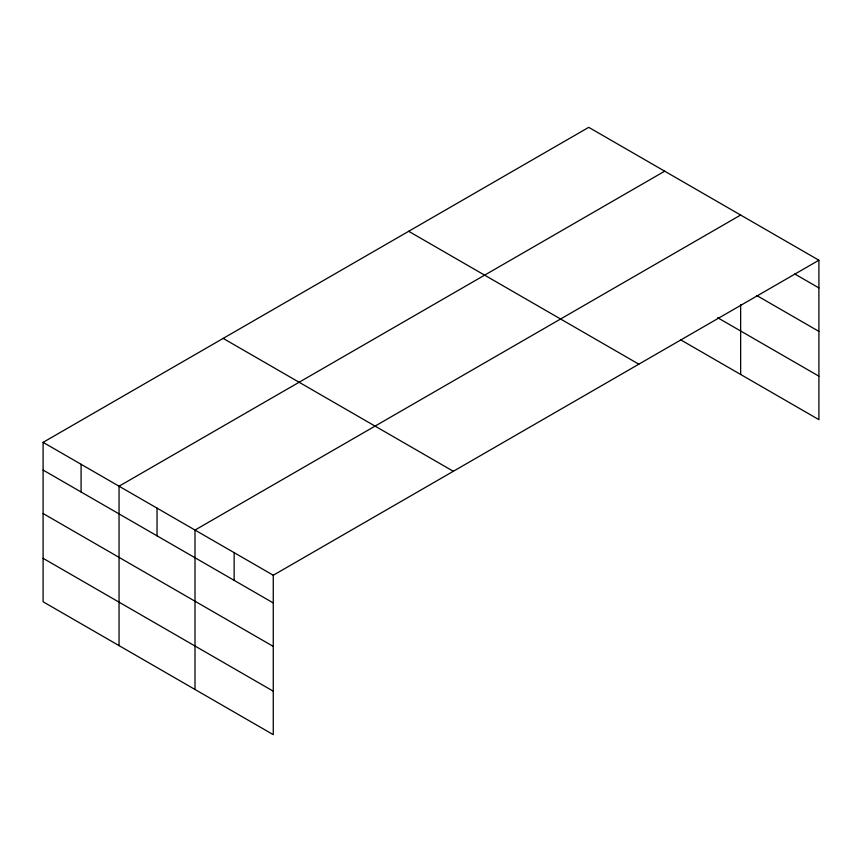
<?xml version="1.0" encoding="UTF-8"?>
<svg xmlns="http://www.w3.org/2000/svg" width="862" height="862" viewBox="0 0 862 862"><rect width="100%" height="100%" fill="white"/><g stroke="black" fill="none" stroke-linecap="round" stroke-linejoin="round"><path stroke-width="1.29" d="M818.9 260.227L588.735 127.339L43.1 442.357L43.1 601.773L273.265 734.661L273.265 575.245L818.9 260.227L818.9 419.643L680.797 339.908M664.688 171.193L119.053 486.211L119.053 645.627M740.641 215.047L195.006 530.065L195.006 689.481M794.732 273.965L818.9 287.919M756.761 295.515L818.9 331.385M717.626 317.701L818.9 376.177M408.674 231.296L638.839 364.184M223.161 338.4L453.326 471.288M43.1 442.357L273.265 575.245M43.1 470.059L273.265 602.937M43.1 513.526L273.265 646.403M43.1 558.307L273.265 691.195M740.641 304.652L740.641 374.464M234.141 552.65L234.141 580.352M157.035 508.138L157.035 535.83M81.082 464.284L81.082 491.986"/></g></svg>
